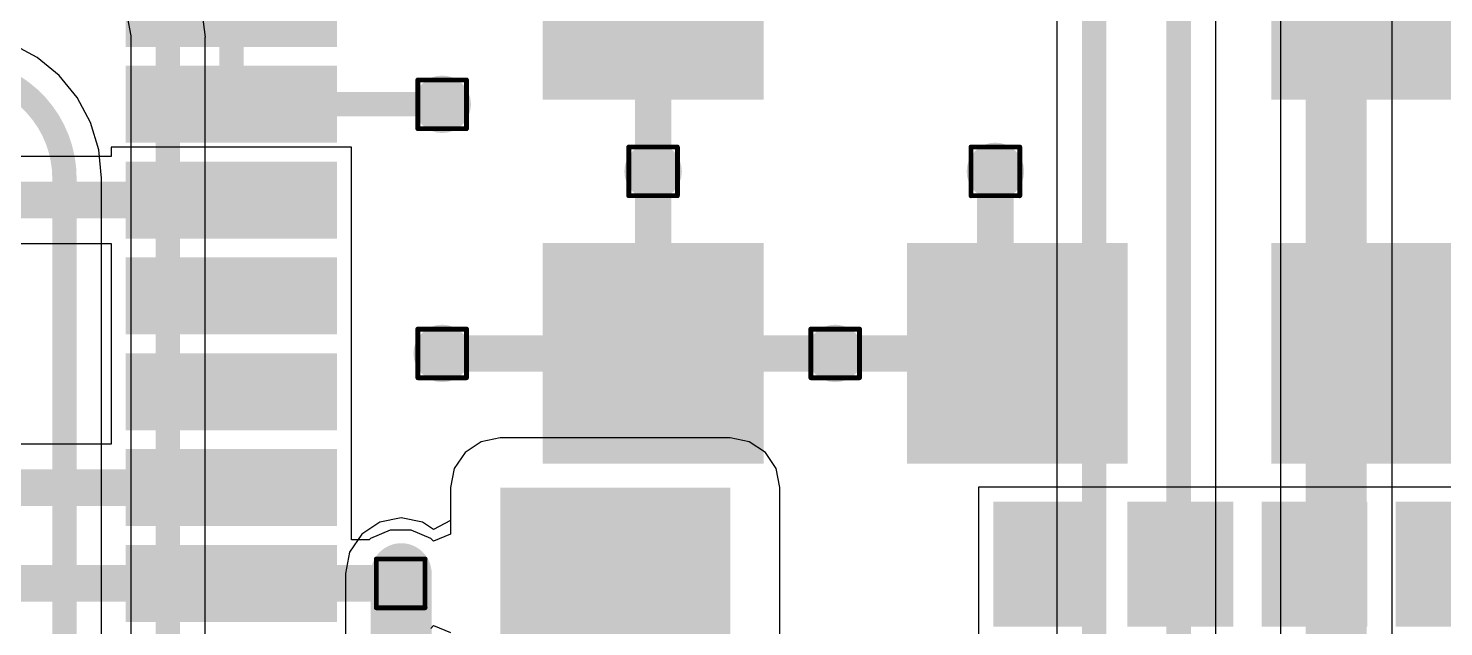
# Model space of a CAD drawing. Header units: inches. Extents: x -40 to 219, y 2 to 133.
# Drawn here: x 40.55 to 55.31, y 49.2 to 55.44 of the extents above; entities that cross this region are included whole.
import ezdxf

# ---------------------------------------------------------------- set-up
doc = ezdxf.new("R2010")
doc.units = ezdxf.units.IN
for name, color, linetype in [('Bottom Layer', 5, 'Continuous'), ('Drill Drawing', 1, 'Continuous'), ('Keep-Out Layer', 6, 'Continuous'), ('Top Layer', 1, 'Continuous'), ('Top Paste', 8, 'Continuous'), ('Top Solder', 216, 'Continuous'), ('Via Holes', 16, 'Continuous')]:
    doc.layers.add(name, color=color, linetype=linetype)

# ---------------------------------------------------------------- blocks, each defined once
blk = doc.blocks.new('A7672E__FASE__24')
at = {"layer": 'Keep-Out Layer'}
blk.add_hatch(color=6, dxfattribs=at).paths.add_polyline_path([(-10.7, 6.795), (-9, 6.795), (-9, 9.195), (-10.7, 9.195)])
at = {"layer": 'Top Layer'}
for points in [[(-9.7, 11), (-10.3, 11), (-10.3, 13), (-9.7, 13)], [(-8.7, 11), (-9.3, 11), (-9.3, 13), (-8.7, 13)], [(-7.7, 11), (-8.3, 11), (-8.3, 13), (-7.7, 13)], [(-6.7, 11), (-7.3, 11), (-7.3, 13), (-6.7, 13)], [(-5.7, 11), (-6.3, 11), (-6.3, 13), (-5.7, 13)], [(-4.7, 11), (-5.3, 11), (-5.3, 13), (-4.7, 13)], [(-3.7, 11), (-4.3, 11), (-4.3, 13), (-3.7, 13)], [(-6.55, 6.55), (-8.65, 6.55), (-8.65, 8.65), (-6.55, 8.65)], [(-2.75, 6.55), (-4.85, 6.55), (-4.85, 8.65), (-2.75, 8.65)], [(-6.55, 2.75), (-8.65, 2.75), (-8.65, 4.85), (-6.55, 4.85)], [(-10.35, 3.95), (-9.25, 3.95), (-9.25, 3.05), (-10.35, 3.05)], [(-10.35, 2.55), (-9.25, 2.55), (-9.25, 1.65), (-10.35, 1.65)], [(-10.35, 1.15), (-9.25, 1.15), (-9.25, 0.25), (-10.35, 0.25)], [(-6.55, -1.05), (-8.65, -1.05), (-8.65, 1.05), (-6.55, 1.05)], [(-2.75, -1.05), (-4.85, -1.05), (-4.85, 1.05), (-2.75, 1.05)], [(-10.35, -0.25), (-9.25, -0.25), (-9.25, -1.15), (-10.35, -1.15)]]:
    blk.add_hatch(color=1, dxfattribs=at).paths.add_polyline_path(points)
at = {"layer": 'Top Paste'}
for points in [[(-9.7, 11), (-10.3, 11), (-10.3, 13), (-9.7, 13)], [(-8.7, 11), (-9.3, 11), (-9.3, 13), (-8.7, 13)], [(-7.7, 11), (-8.3, 11), (-8.3, 13), (-7.7, 13)], [(-6.7, 11), (-7.3, 11), (-7.3, 13), (-6.7, 13)], [(-5.7, 11), (-6.3, 11), (-6.3, 13), (-5.7, 13)], [(-4.7, 11), (-5.3, 11), (-5.3, 13), (-4.7, 13)], [(-3.7, 11), (-4.3, 11), (-4.3, 13), (-3.7, 13)], [(-6.55, 6.55), (-8.65, 6.55), (-8.65, 8.65), (-6.55, 8.65)], [(-2.75, 6.55), (-4.85, 6.55), (-4.85, 8.65), (-2.75, 8.65)], [(-6.55, 2.75), (-8.65, 2.75), (-8.65, 4.85), (-6.55, 4.85)], [(-10.35, 3.95), (-9.25, 3.95), (-9.25, 3.05), (-10.35, 3.05)], [(-10.35, 2.55), (-9.25, 2.55), (-9.25, 1.65), (-10.35, 1.65)], [(-10.35, 1.15), (-9.25, 1.15), (-9.25, 0.25), (-10.35, 0.25)], [(-6.55, -1.05), (-8.65, -1.05), (-8.65, 1.05), (-6.55, 1.05)], [(-2.75, -1.05), (-4.85, -1.05), (-4.85, 1.05), (-2.75, 1.05)], [(-10.35, -0.25), (-9.25, -0.25), (-9.25, -1.15), (-10.35, -1.15)]]:
    blk.add_hatch(color=8, dxfattribs=at).paths.add_polyline_path(points)
at = {"layer": 'Top Solder'}
for points in [[(-9.598, 10.898), (-10.402, 10.898), (-10.402, 13.102), (-9.598, 13.102)], [(-8.598, 10.898), (-9.402, 10.898), (-9.402, 13.102), (-8.598, 13.102)], [(-7.598, 10.898), (-8.402, 10.898), (-8.402, 13.102), (-7.598, 13.102)], [(-6.598, 10.898), (-7.402, 10.898), (-7.402, 13.102), (-6.598, 13.102)], [(-5.598, 10.898), (-6.402, 10.898), (-6.402, 13.102), (-5.598, 13.102)], [(-4.598, 10.898), (-5.402, 10.898), (-5.402, 13.102), (-4.598, 13.102)], [(-3.598, 10.898), (-4.402, 10.898), (-4.402, 13.102), (-3.598, 13.102)], [(-6.448, 6.448), (-8.752, 6.448), (-8.752, 8.752), (-6.448, 8.752)], [(-2.648, 6.448), (-4.952, 6.448), (-4.952, 8.752), (-2.648, 8.752)], [(-6.448, 2.648), (-8.752, 2.648), (-8.752, 4.952), (-6.448, 4.952)], [(-10.452, 4.052), (-9.148, 4.052), (-9.148, 2.948), (-10.452, 2.948)], [(-10.452, 2.652), (-9.148, 2.652), (-9.148, 1.548), (-10.452, 1.548)], [(-10.452, 1.252), (-9.148, 1.252), (-9.148, 0.148), (-10.452, 0.148)], [(-6.448, -1.152), (-8.752, -1.152), (-8.752, 1.152), (-6.448, 1.152)], [(-2.648, -1.152), (-4.952, -1.152), (-4.952, 1.152), (-2.648, 1.152)], [(-10.452, -0.148), (-9.148, -0.148), (-9.148, -1.252), (-10.452, -1.252)]]:
    blk.add_hatch(color=216, dxfattribs=at).paths.add_polyline_path(points)

msp = doc.modelspace()

# ---------------------------------------------------------------- hatches: boundary and pattern name
at = {"layer": 'Bottom Layer'}
h = msp.add_hatch(color=5, dxfattribs=at)
edge = h.paths.add_edge_path()
edge.add_arc((44.865, 54.647), 0.3, 0, 360)
h = msp.add_hatch(color=5, dxfattribs=at)
edge = h.paths.add_edge_path()
edge.add_arc((47.065, 53.947), 0.3, 0, 360)
h = msp.add_hatch(color=5, dxfattribs=at)
edge = h.paths.add_edge_path()
edge.add_arc((50.636, 53.947), 0.3, 0, 360)
h = msp.add_hatch(color=5, dxfattribs=at)
edge = h.paths.add_edge_path()
edge.add_arc((44.865, 52.047), 0.3, 0, 360)
h = msp.add_hatch(color=5, dxfattribs=at)
edge = h.paths.add_edge_path()
edge.add_arc((48.965, 52.047), 0.3, 0, 360)
h = msp.add_hatch(color=5, dxfattribs=at)
edge = h.paths.add_edge_path()
edge.add_arc((44.432, 49.647), 0.3, 0, 360)
at = {"layer": 'Top Layer'}
h = msp.add_hatch(color=1, dxfattribs=at)
edge = h.paths.add_edge_path()
edge.add_arc((44.865, 54.647), 0.3, 0, 360)
h = msp.add_hatch(color=1, dxfattribs=at)
edge = h.paths.add_edge_path()
edge.add_arc((47.065, 53.947), 0.3, 0, 360)
h = msp.add_hatch(color=1, dxfattribs=at)
edge = h.paths.add_edge_path()
edge.add_arc((50.636, 53.947), 0.3, 0, 360)
h = msp.add_hatch(color=1, dxfattribs=at)
edge = h.paths.add_edge_path()
edge.add_arc((44.865, 52.047), 0.3, 0, 360)
h = msp.add_hatch(color=1, dxfattribs=at)
edge = h.paths.add_edge_path()
edge.add_arc((48.965, 52.047), 0.3, 0, 360)
h = msp.add_hatch(color=1, dxfattribs=at)
edge = h.paths.add_edge_path()
edge.add_arc((44.432, 49.647), 0.3, 0, 360)
at = {"layer": 'Via Holes'}
h = msp.add_hatch(color=7, dxfattribs=at)
edge = h.paths.add_edge_path()
edge.add_arc((44.865, 54.647), 0.15, 0, 360)
h = msp.add_hatch(color=7, dxfattribs=at)
edge = h.paths.add_edge_path()
edge.add_arc((47.065, 53.947), 0.15, 0, 360)
h = msp.add_hatch(color=7, dxfattribs=at)
edge = h.paths.add_edge_path()
edge.add_arc((50.636, 53.947), 0.15, 0, 360)
h = msp.add_hatch(color=7, dxfattribs=at)
edge = h.paths.add_edge_path()
edge.add_arc((44.865, 52.047), 0.15, 0, 360)
h = msp.add_hatch(color=7, dxfattribs=at)
edge = h.paths.add_edge_path()
edge.add_arc((48.965, 52.047), 0.15, 0, 360)
h = msp.add_hatch(color=7, dxfattribs=at)
edge = h.paths.add_edge_path()
edge.add_arc((44.432, 49.647), 0.15, 0, 360)

# ---------------------------------------------------------------- linework, layer by layer
at = {"layer": 'Bottom Layer'}
for p, q in [((53.609, 65.619), (53.609, 42.57)), ((54.775, 42.57), (54.775, 65.619)), ((52.936, 43.99), (52.936, 57.482)), ((51.276, 56.889), (51.276, 41.497)), ((42.396, 55.347), (42.35, 55.695)), ((41.578, 55.564), (41.618, 55.362)), ((40.638, 55.137), (40.375, 55.278)), ((41.618, 55.362), (41.615, 55.347)), ((41.615, 55.347), (41.615, 41.03)), ((42.392, 41.03), (42.392, 55.347)), ((42.392, 55.347), (42.396, 55.347)), ((40.868, 54.949), (40.638, 55.137)), ((41.056, 54.719), (40.868, 54.949)), ((41.197, 54.456), (41.056, 54.719)), ((41.283, 54.171), (41.197, 54.456)), ((41.312, 53.877), (41.283, 54.171)), ((41.312, 53.875), (41.312, 53.877)), ((41.312, 40.879), (41.312, 53.875)), ((45.272, 51.126), (45.104, 51.014)), ((45.47, 51.165), (45.272, 51.126)), ((47.87, 51.165), (45.47, 51.165)), ((48.068, 51.126), (47.87, 51.165)), ((48.236, 51.014), (48.068, 51.126)), ((45.104, 51.014), (44.991, 50.846)), ((48.348, 50.846), (48.236, 51.014)), ((44.991, 50.846), (44.952, 50.647)), ((48.388, 50.647), (48.348, 50.846)), ((44.952, 50.647), (44.952, 50.303)), ((48.388, 48.947), (48.388, 50.647)), ((44.214, 50.287), (44.025, 50.161)), ((44.437, 50.331), (44.214, 50.287)), ((44.66, 50.287), (44.437, 50.331)), ((44.774, 50.211), (44.66, 50.287)), ((44.952, 50.303), (44.774, 50.211)), ((44.025, 50.161), (43.899, 49.972)), ((43.899, 49.972), (43.855, 49.749)), ((43.855, 49.749), (43.855, 39.566))]:
    msp.add_line(p, q, dxfattribs=at)
for points in [[(54.192, 42.57, 0.635, 0.635, 0), (54.192, 65.619, 0.635, 0.635, 0)], [(52.548, 43.595, 0.254, 0.254, 0), (52.548, 57.482, 0.254, 0.254, 0)], [(51.665, 41.497, 0.254, 0.254, 0), (51.665, 56.889, 0.254, 0.254, 0)], [(41.054, 56.297, 0.254, 0.254, -0.414214), (42.003, 55.347, 0.254, 0.254, 0)], [(42.003, 40.635, 0.254, 0.254, 0), (42.003, 55.347, 0.254, 0.254, 0)], [(39.795, 55.005, 0.254, 0.254, -0.414214), (40.924, 53.875, 0.254, 0.254, 0)], [(40.924, 39.142, 0.254, 0.254, 0), (40.924, 53.875, 0.254, 0.254, 0)], [(44.437, 39.566, 0.635, 0.635, 0), (44.437, 49.749, 0.635, 0.635, 0)]]:
    msp.add_lwpolyline(points, format="xyseb", dxfattribs=at)
for points in [[(41.94, 55.347, 0.127, 0.127, 1), (42.067, 55.347, 0.127, 0.127, 1)], [(41.94, 55.347, 0.127, 0.127, 1), (42.067, 55.347, 0.127, 0.127, 1)], [(40.86, 53.875, 0.127, 0.127, 1), (40.987, 53.875, 0.127, 0.127, 1)], [(40.86, 53.875, 0.127, 0.127, 1), (40.987, 53.875, 0.127, 0.127, 1)], [(44.279, 49.749, 0.318, 0.318, 1), (44.596, 49.749, 0.318, 0.318, 1)]]:
    msp.add_lwpolyline(points, format="xyseb", close=True, dxfattribs=at)
at = {"layer": 'Drill Drawing'}
for points in [[(44.611, 54.901, 0.0508, 0.0508, 0), (45.119, 54.901, 0.0508, 0.0508, 0)], [(44.611, 54.393, 0.0508, 0.0508, 0), (44.611, 54.901, 0.0508, 0.0508, 0)], [(45.119, 54.393, 0.0508, 0.0508, 0), (45.119, 54.901, 0.0508, 0.0508, 0)], [(44.611, 54.393, 0.0508, 0.0508, 0), (45.119, 54.393, 0.0508, 0.0508, 0)], [(46.811, 54.201, 0.0508, 0.0508, 0), (47.319, 54.201, 0.0508, 0.0508, 0)], [(46.811, 53.693, 0.0508, 0.0508, 0), (46.811, 54.201, 0.0508, 0.0508, 0)], [(47.319, 53.693, 0.0508, 0.0508, 0), (47.319, 54.201, 0.0508, 0.0508, 0)], [(50.382, 54.201, 0.0508, 0.0508, 0), (50.89, 54.201, 0.0508, 0.0508, 0)], [(50.382, 53.693, 0.0508, 0.0508, 0), (50.382, 54.201, 0.0508, 0.0508, 0)], [(50.89, 53.693, 0.0508, 0.0508, 0), (50.89, 54.201, 0.0508, 0.0508, 0)], [(46.811, 53.693, 0.0508, 0.0508, 0), (47.319, 53.693, 0.0508, 0.0508, 0)], [(50.382, 53.693, 0.0508, 0.0508, 0), (50.89, 53.693, 0.0508, 0.0508, 0)], [(44.611, 52.301, 0.0508, 0.0508, 0), (45.119, 52.301, 0.0508, 0.0508, 0)], [(44.611, 51.793, 0.0508, 0.0508, 0), (44.611, 52.301, 0.0508, 0.0508, 0)], [(45.119, 51.793, 0.0508, 0.0508, 0), (45.119, 52.301, 0.0508, 0.0508, 0)], [(48.711, 52.301, 0.0508, 0.0508, 0), (49.219, 52.301, 0.0508, 0.0508, 0)], [(48.711, 51.793, 0.0508, 0.0508, 0), (48.711, 52.301, 0.0508, 0.0508, 0)], [(49.219, 51.793, 0.0508, 0.0508, 0), (49.219, 52.301, 0.0508, 0.0508, 0)], [(44.611, 51.793, 0.0508, 0.0508, 0), (45.119, 51.793, 0.0508, 0.0508, 0)], [(48.711, 51.793, 0.0508, 0.0508, 0), (49.219, 51.793, 0.0508, 0.0508, 0)], [(44.178, 49.901, 0.0508, 0.0508, 0), (44.686, 49.901, 0.0508, 0.0508, 0)], [(44.178, 49.393, 0.0508, 0.0508, 0), (44.178, 49.901, 0.0508, 0.0508, 0)], [(44.686, 49.393, 0.0508, 0.0508, 0), (44.686, 49.901, 0.0508, 0.0508, 0)], [(44.178, 49.393, 0.0508, 0.0508, 0), (44.686, 49.393, 0.0508, 0.0508, 0)]]:
    msp.add_lwpolyline(points, format="xyseb", dxfattribs=at)
for points in [[(44.598, 54.901, 0.0254, 0.0254, 1), (44.623, 54.901, 0.0254, 0.0254, 1)], [(44.598, 54.901, 0.0254, 0.0254, 1), (44.623, 54.901, 0.0254, 0.0254, 1)], [(45.106, 54.901, 0.0254, 0.0254, 1), (45.131, 54.901, 0.0254, 0.0254, 1)], [(45.106, 54.901, 0.0254, 0.0254, 1), (45.131, 54.901, 0.0254, 0.0254, 1)], [(44.598, 54.393, 0.0254, 0.0254, 1), (44.623, 54.393, 0.0254, 0.0254, 1)], [(44.598, 54.393, 0.0254, 0.0254, 1), (44.623, 54.393, 0.0254, 0.0254, 1)], [(45.106, 54.393, 0.0254, 0.0254, 1), (45.131, 54.393, 0.0254, 0.0254, 1)], [(45.106, 54.393, 0.0254, 0.0254, 1), (45.131, 54.393, 0.0254, 0.0254, 1)], [(46.798, 54.201, 0.0254, 0.0254, 1), (46.823, 54.201, 0.0254, 0.0254, 1)], [(46.798, 54.201, 0.0254, 0.0254, 1), (46.823, 54.201, 0.0254, 0.0254, 1)], [(47.306, 54.201, 0.0254, 0.0254, 1), (47.331, 54.201, 0.0254, 0.0254, 1)], [(47.306, 54.201, 0.0254, 0.0254, 1), (47.331, 54.201, 0.0254, 0.0254, 1)], [(50.369, 54.201, 0.0254, 0.0254, 1), (50.395, 54.201, 0.0254, 0.0254, 1)], [(50.369, 54.201, 0.0254, 0.0254, 1), (50.395, 54.201, 0.0254, 0.0254, 1)], [(50.877, 54.201, 0.0254, 0.0254, 1), (50.903, 54.201, 0.0254, 0.0254, 1)], [(50.877, 54.201, 0.0254, 0.0254, 1), (50.903, 54.201, 0.0254, 0.0254, 1)], [(46.798, 53.693, 0.0254, 0.0254, 1), (46.823, 53.693, 0.0254, 0.0254, 1)], [(46.798, 53.693, 0.0254, 0.0254, 1), (46.823, 53.693, 0.0254, 0.0254, 1)], [(47.306, 53.693, 0.0254, 0.0254, 1), (47.331, 53.693, 0.0254, 0.0254, 1)], [(47.306, 53.693, 0.0254, 0.0254, 1), (47.331, 53.693, 0.0254, 0.0254, 1)], [(50.369, 53.693, 0.0254, 0.0254, 1), (50.395, 53.693, 0.0254, 0.0254, 1)], [(50.369, 53.693, 0.0254, 0.0254, 1), (50.395, 53.693, 0.0254, 0.0254, 1)], [(50.877, 53.693, 0.0254, 0.0254, 1), (50.903, 53.693, 0.0254, 0.0254, 1)], [(50.877, 53.693, 0.0254, 0.0254, 1), (50.903, 53.693, 0.0254, 0.0254, 1)], [(44.598, 52.301, 0.0254, 0.0254, 1), (44.623, 52.301, 0.0254, 0.0254, 1)], [(44.598, 52.301, 0.0254, 0.0254, 1), (44.623, 52.301, 0.0254, 0.0254, 1)], [(45.106, 52.301, 0.0254, 0.0254, 1), (45.131, 52.301, 0.0254, 0.0254, 1)], [(45.106, 52.301, 0.0254, 0.0254, 1), (45.131, 52.301, 0.0254, 0.0254, 1)], [(48.698, 52.301, 0.0254, 0.0254, 1), (48.723, 52.301, 0.0254, 0.0254, 1)], [(48.698, 52.301, 0.0254, 0.0254, 1), (48.723, 52.301, 0.0254, 0.0254, 1)], [(49.206, 52.301, 0.0254, 0.0254, 1), (49.231, 52.301, 0.0254, 0.0254, 1)], [(49.206, 52.301, 0.0254, 0.0254, 1), (49.231, 52.301, 0.0254, 0.0254, 1)], [(44.598, 51.793, 0.0254, 0.0254, 1), (44.623, 51.793, 0.0254, 0.0254, 1)], [(44.598, 51.793, 0.0254, 0.0254, 1), (44.623, 51.793, 0.0254, 0.0254, 1)], [(45.106, 51.793, 0.0254, 0.0254, 1), (45.131, 51.793, 0.0254, 0.0254, 1)], [(45.106, 51.793, 0.0254, 0.0254, 1), (45.131, 51.793, 0.0254, 0.0254, 1)], [(48.698, 51.793, 0.0254, 0.0254, 1), (48.723, 51.793, 0.0254, 0.0254, 1)], [(48.698, 51.793, 0.0254, 0.0254, 1), (48.723, 51.793, 0.0254, 0.0254, 1)], [(49.206, 51.793, 0.0254, 0.0254, 1), (49.231, 51.793, 0.0254, 0.0254, 1)], [(49.206, 51.793, 0.0254, 0.0254, 1), (49.231, 51.793, 0.0254, 0.0254, 1)], [(44.165, 49.901, 0.0254, 0.0254, 1), (44.191, 49.901, 0.0254, 0.0254, 1)], [(44.165, 49.901, 0.0254, 0.0254, 1), (44.191, 49.901, 0.0254, 0.0254, 1)], [(44.673, 49.901, 0.0254, 0.0254, 1), (44.699, 49.901, 0.0254, 0.0254, 1)], [(44.673, 49.901, 0.0254, 0.0254, 1), (44.699, 49.901, 0.0254, 0.0254, 1)], [(44.165, 49.393, 0.0254, 0.0254, 1), (44.191, 49.393, 0.0254, 0.0254, 1)], [(44.165, 49.393, 0.0254, 0.0254, 1), (44.191, 49.393, 0.0254, 0.0254, 1)], [(44.673, 49.393, 0.0254, 0.0254, 1), (44.699, 49.393, 0.0254, 0.0254, 1)], [(44.673, 49.393, 0.0254, 0.0254, 1), (44.699, 49.393, 0.0254, 0.0254, 1)]]:
    msp.add_lwpolyline(points, format="xyseb", close=True, dxfattribs=at)
at = {"layer": 'Top Layer'}
for p, q in [((43.919, 54.201), (41.411, 54.201)), ((41.411, 54.201), (41.411, 54.101)), ((43.919, 53.093), (43.919, 54.201)), ((41.411, 54.101), (39.41, 54.101)), ((39.41, 53.194), (41.411, 53.194)), ((41.411, 53.194), (41.411, 53.093)), ((41.411, 53.093), (41.411, 52.093)), ((43.919, 52.093), (43.919, 53.093)), ((41.411, 52.093), (41.411, 51.201)), ((43.919, 51.093), (43.919, 52.093)), ((41.411, 51.101), (39.41, 51.101)), ((41.411, 51.201), (41.411, 51.101)), ((43.919, 50.101), (43.919, 51.093)), ((45.272, 51.126), (45.104, 51.014)), ((45.47, 51.165), (45.272, 51.126)), ((47.87, 51.165), (45.47, 51.165)), ((48.068, 51.126), (47.87, 51.165)), ((48.236, 51.014), (48.068, 51.126)), ((45.104, 51.014), (44.991, 50.846)), ((48.348, 50.846), (48.236, 51.014)), ((44.991, 50.846), (44.952, 50.647)), ((48.388, 50.647), (48.348, 50.846)), ((44.952, 50.647), (44.952, 50.162)), ((48.388, 48.947), (48.388, 50.647)), ((58.869, 50.651), (50.461, 50.651)), ((50.461, 50.651), (50.461, 49.079)), ((44.102, 50.101), (43.919, 50.101)), ((44.118, 50.117), (44.102, 50.101)), ((44.322, 50.201), (44.118, 50.117)), ((44.542, 50.201), (44.322, 50.201)), ((44.746, 50.117), (44.542, 50.201)), ((44.774, 50.089), (44.746, 50.117)), ((44.952, 50.162), (44.774, 50.089)), ((44.746, 49.178), (44.774, 49.206)), ((44.774, 49.206), (44.952, 49.133))]:
    msp.add_line(p, q, dxfattribs=at)
for points in [[(47.065, 53.947, 0.381, 0.381, 0), (47.065, 55.847, 0.381, 0.381, 0)], [(42.665, 54.647, 0.254, 0.254, 0), (42.665, 55.647, 0.254, 0.254, 0)], [(42.665, 54.647, 0.254, 0.254, 0), (44.865, 54.647, 0.254, 0.254, 0)], [(47.065, 52.047, 0.381, 0.381, 0), (47.065, 53.947, 0.381, 0.381, 0)], [(50.636, 52.047, 0.381, 0.381, 0), (50.636, 53.947, 0.381, 0.381, 0)], [(38.927, 53.648, 0.381, 0.381, 0), (42.665, 53.648, 0.381, 0.381, 0)], [(42.665, 53.647, 0.381, 0.381, 0), (42.665, 53.648, 0.381, 0.381, 0)], [(54.665, 52.047, 0.381, 0.381, -0.414214), (54.701, 52.084, 0.381, 0.381, 0)], [(54.701, 52.084, 0.381, 0.381, 0), (56.564, 52.084, 0.381, 0.381, 0)], [(44.865, 52.047, 0.381, 0.381, 0), (47.065, 52.047, 0.381, 0.381, 0)], [(47.065, 52.047, 0.381, 0.381, 0), (48.965, 52.047, 0.381, 0.381, 0)], [(48.965, 52.047, 0.381, 0.381, 0), (50.636, 52.047, 0.381, 0.381, 0)], [(50.636, 52.047, 0.381, 0.381, 0), (50.865, 52.047, 0.381, 0.381, 0)], [(38.927, 50.647, 0.381, 0.381, 0), (42.665, 50.647, 0.381, 0.381, 0)], [(39.072, 49.647, 0.381, 0.381, 0), (42.665, 49.647, 0.381, 0.381, 0)], [(42.665, 49.647, 0.381, 0.381, 0), (44.432, 49.647, 0.381, 0.381, 0)]]:
    msp.add_lwpolyline(points, format="xyseb", dxfattribs=at)
for points in [[(42.601, 54.647, 0.127, 0.127, 1), (42.728, 54.647, 0.127, 0.127, 1)], [(42.601, 54.647, 0.127, 0.127, 1), (42.728, 54.647, 0.127, 0.127, 1)], [(44.801, 54.647, 0.127, 0.127, 1), (44.928, 54.647, 0.127, 0.127, 1)], [(46.969, 53.947, 0.191, 0.191, 1), (47.16, 53.947, 0.191, 0.191, 1)], [(46.969, 53.947, 0.191, 0.191, 1), (47.16, 53.947, 0.191, 0.191, 1)], [(50.541, 53.947, 0.191, 0.191, 1), (50.731, 53.947, 0.191, 0.191, 1)], [(42.569, 53.647, 0.191, 0.191, 1), (42.76, 53.647, 0.191, 0.191, 1)], [(42.569, 53.648, 0.191, 0.191, 1), (42.76, 53.648, 0.191, 0.191, 1)], [(42.569, 53.648, 0.191, 0.191, 1), (42.76, 53.648, 0.191, 0.191, 1)], [(54.606, 52.084, 0.191, 0.191, 1), (54.796, 52.084, 0.191, 0.191, 1)], [(54.606, 52.084, 0.191, 0.191, 1), (54.796, 52.084, 0.191, 0.191, 1)], [(44.769, 52.047, 0.191, 0.191, 1), (44.96, 52.047, 0.191, 0.191, 1)], [(46.969, 52.047, 0.191, 0.191, 1), (47.16, 52.047, 0.191, 0.191, 1)], [(46.969, 52.047, 0.191, 0.191, 1), (47.16, 52.047, 0.191, 0.191, 1)], [(46.969, 52.047, 0.191, 0.191, 1), (47.16, 52.047, 0.191, 0.191, 1)], [(48.869, 52.047, 0.191, 0.191, 1), (49.06, 52.047, 0.191, 0.191, 1)], [(48.869, 52.047, 0.191, 0.191, 1), (49.06, 52.047, 0.191, 0.191, 1)], [(50.541, 52.047, 0.191, 0.191, 1), (50.731, 52.047, 0.191, 0.191, 1)], [(50.541, 52.047, 0.191, 0.191, 1), (50.731, 52.047, 0.191, 0.191, 1)], [(50.541, 52.047, 0.191, 0.191, 1), (50.731, 52.047, 0.191, 0.191, 1)], [(50.769, 52.047, 0.191, 0.191, 1), (50.96, 52.047, 0.191, 0.191, 1)], [(54.569, 52.047, 0.191, 0.191, 1), (54.76, 52.047, 0.191, 0.191, 1)], [(42.569, 50.647, 0.191, 0.191, 1), (42.76, 50.647, 0.191, 0.191, 1)], [(42.569, 49.647, 0.191, 0.191, 1), (42.76, 49.647, 0.191, 0.191, 1)], [(42.569, 49.647, 0.191, 0.191, 1), (42.76, 49.647, 0.191, 0.191, 1)], [(44.337, 49.647, 0.191, 0.191, 1), (44.527, 49.647, 0.191, 0.191, 1)]]:
    msp.add_lwpolyline(points, format="xyseb", close=True, dxfattribs=at)

# ---------------------------------------------------------------- block references
at = {"rotation": 90}
msp.add_blockref('A7672E__FASE__24', (54.665, 59.647), dxfattribs=at)

doc.saveas('drawing.dxf')
